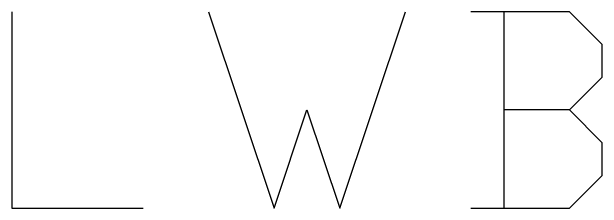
# Model space of a CAD drawing. Extents: x 139 to 9870, y -9196 to -71.
# Drawn here: x 7474 to 8312, y -350 to -71 of the extents above; entities that cross this region are included whole.
import ezdxf

# ---------------------------------------------------------------- set-up
doc = ezdxf.new("R2010")
doc.units = 0
doc.layers.add('Default_Layer', color=1, linetype='CONTINUOUS')

msp = doc.modelspace()

# ---------------------------------------------------------------- linework, layer by layer
at = {"layer": 'Default_Layer'}
for points in [[(7473.52, -70.56), (7473.52, -349.96), (7659.79, -349.96)], [(7752.92, -70.56), (7846.06, -349.96), (7892.62, -210.26), (7939.19, -349.96), (8032.32, -70.56)], [(8265.16, -210.26), (8311.72, -163.7), (8311.72, -117.13), (8265.16, -70.56), (8125.46, -70.56)], [(8172.02, -70.56), (8172.02, -349.96)], [(8125.46, -349.96), (8265.16, -349.96), (8311.72, -303.4), (8311.72, -256.83), (8265.16, -210.26), (8172.02, -210.26)]]:
    msp.add_lwpolyline(points, dxfattribs=at)

doc.saveas('drawing.dxf')
